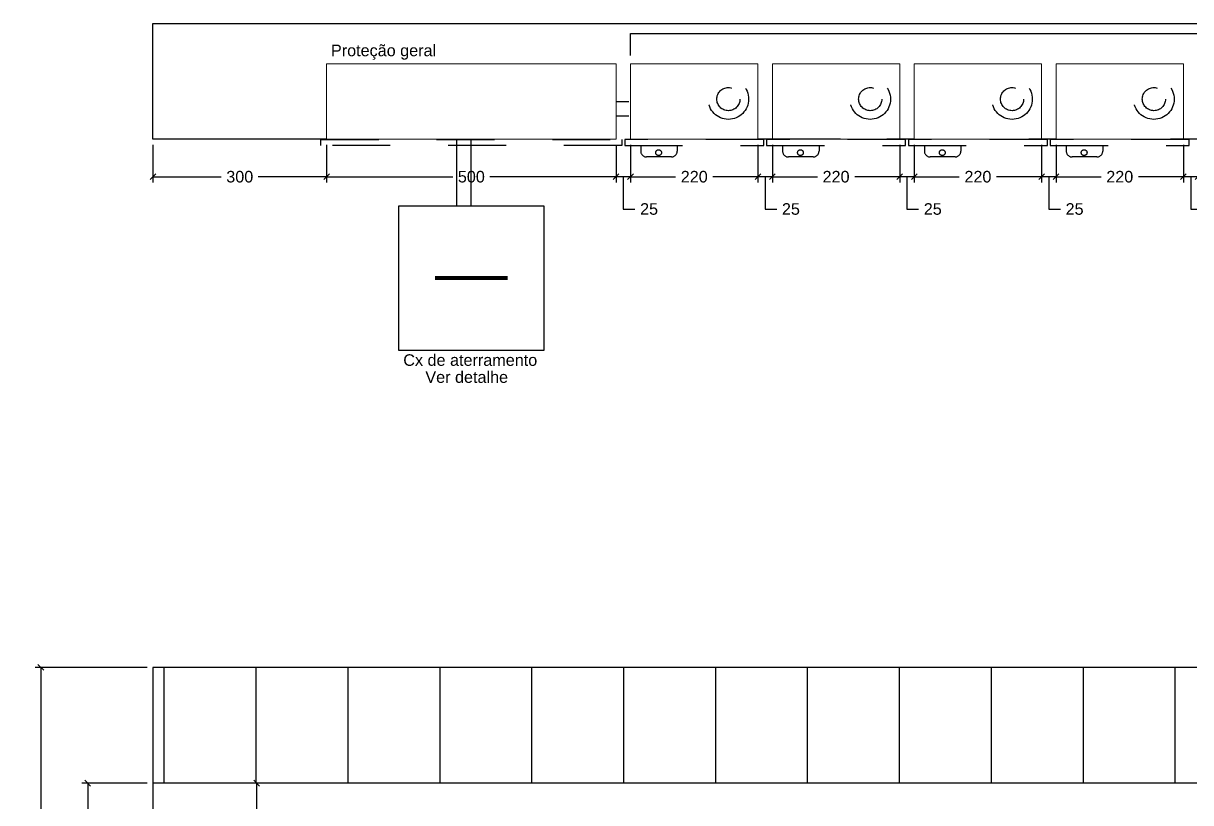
# Model space of a CAD drawing. Header units: millimetres. Extents: x 425 to 646, y 332 to 411.
# Drawn here: x 430.445 to 432.462, y 336.047 to 337.394 of the extents above; entities that cross this region are included whole.
import ezdxf

# ---------------------------------------------------------------- set-up
doc = ezdxf.new("R2010")
doc.units = ezdxf.units.MM
doc.linetypes.add('HIDDEN', pattern=[0.375, 0.25, -0.125])
for name, color, linetype in [('Alvenaria', 7, 'Continuous'), ('Cotas', 1, 'Continuous'), ('EL-Textos_condutos', 7, 'Continuous'), ('QUADROS_E_CAIXAS', 240, 'Continuous'), ('TXT', 7, 'Continuous')]:
    doc.layers.add(name, color=color, linetype=linetype)
doc.styles.add('ARIAL', font='arial.ttf')
doc.dimstyles.new('RICARDO-1-10', dxfattribs={"dimtxt": 0.02, "dimasz": 0.01, "dimexe": 0.01, "dimexo": 0.01, "dimgap": 0.01, "dimtad": 0, "dimtih": 1, "dimtoh": 1, "dimdec": 0, "dimlfac": 1000, "dimzin": 0, "dimdsep": 46, "dimtxsty": 'ARIAL', "dimblk": 'OBLIQUE', "dimcen": 0, "dimclrt": 4, "dimadec": 0, "dimazin": 0, "dimtfac": 1, "dimtdec": 0, "dimtofl": 0, "dimtmove": 0, "dimatfit": 3, "dimldrblk": 'CLOSEDBLANK', "dimfxl": 0, "dimtolj": 1, "dimtzin": 0, "dimarcsym": 0})

# ---------------------------------------------------------------- blocks, each defined once
blk = doc.blocks.new('medidor monofásico - vista superior')
at = {"layer": 'EL-Textos_condutos', "linetype": 'Continuous', "lineweight": 0}
for p, q in [((-0.11, 0.141), (-0.11, 0.011)), ((0.11, 0.141), (-0.11, 0.141)), ((0.11, 0.141), (0.11, 0.011)), ((0.11, 0.011), (-0.11, 0.011))]:
    blk.add_line(p, q, dxfattribs=at)
at = {"layer": 'QUADROS_E_CAIXAS', "color": 7, "linetype": 'HIDDEN', "ltscale": 0.1}
for p, q in [((-0.0924, 0), (-0.0924, -0.01)), ((-0.0294, 0), (-0.0294, -0.01)), ((-0.0394, -0.02), (-0.0824, -0.02))]:
    blk.add_line(p, q, dxfattribs=at)
blk.add_lwpolyline([(0.12, 0.01), (-0.12, 0.01), (-0.12, 0), (0.12, 0)], close=True, dxfattribs=at)
for centre, radius in [((0.059, 0.08), 0.035), ((0.059, 0.08), 0.02), ((-0.0615, -0.0125), 0.005)]:
    blk.add_circle(centre, radius, dxfattribs=at)
for centre, start, end in [((-0.0824, -0.01), 180, 270), ((-0.0394, -0.01), 270, 0)]:
    blk.add_arc(centre, 0.01, start, end, dxfattribs=at)
blk = doc.blocks.new('_Oblique')
at = {"color": 0, "linetype": 'ByBlock', "lineweight": -2}
blk.add_line((-0.5, -0.5), (0.5, 0.5), dxfattribs=at)
blk = doc.blocks.new('*D111')
at = {"layer": 'Cotas', "color": 0, "lineweight": -2, "transparency": 16777216}
for p, q in [((430.6592, 336.0806), (430.5466, 336.0806)), ((430.5566, 336.0806), (430.5566, 335.1508)), ((430.5566, 334.1806), (430.5566, 335.1104)), ((430.6592, 334.1806), (430.5466, 334.1806))]:
    blk.add_line(p, q, dxfattribs=at)
at = {"layer": 'DEFPOINTS', "color": 0, "transparency": 16777216}
for p in [(430.5566, 336.0806), (430.6692, 336.0806), (430.6692, 334.1806)]:
    blk.add_point(p, dxfattribs=at)
at = {"layer": 'Cotas', "color": 0, "lineweight": -2, "transparency": 16777216, "xscale": 0.01, "yscale": 0.01, "zscale": 0.01}
for p, rotation in [((430.5566, 336.0806), 90), ((430.5566, 334.1806), 270)]:
    blk.add_blockref('_Oblique', p, dxfattribs=dict(at, rotation=rotation))
at = {"layer": 'Cotas', "color": 4, "transparency": 16777216, "insert": (430.5566, 335.1306), "char_height": 0.02, "attachment_point": 5, "style": 'ARIAL'}
blk.add_mtext('\\A1;1900', dxfattribs=at)
blk = doc.blocks.new('_ClosedBlank')
at = {"color": 0, "linetype": 'ByBlock', "lineweight": -2}
for p, q in [((-1, 0.17), (0, 0)), ((-1, 0.17), (-1, -0.17)), ((0, 0), (-1, -0.17))]:
    blk.add_line(p, q, dxfattribs=at)
blk = doc.blocks.new('*D117')
at = {"layer": 'Cotas', "color": 0, "lineweight": -2, "transparency": 16777216}
for p, q in [((430.9747, 336.0806), (430.8383, 336.0806)), ((430.8483, 336.0806), (430.8483, 335.9758)), ((430.8483, 335.8306), (430.8483, 335.9354)), ((430.9592, 335.8306), (430.8383, 335.8306))]:
    blk.add_line(p, q, dxfattribs=at)
at = {"layer": 'DEFPOINTS', "color": 0, "transparency": 16777216}
for p in [(430.8483, 336.0806), (430.9847, 336.0806), (430.9692, 335.8306)]:
    blk.add_point(p, dxfattribs=at)
at = {"layer": 'Cotas', "color": 0, "lineweight": -2, "transparency": 16777216, "xscale": 0.01, "yscale": 0.01, "zscale": 0.01}
for p, rotation in [((430.8483, 336.0806), 90), ((430.8483, 335.8306), 270)]:
    blk.add_blockref('_Oblique', p, dxfattribs=dict(at, rotation=rotation))
at = {"layer": 'Cotas', "color": 4, "transparency": 16777216, "insert": (430.8483, 335.9556), "char_height": 0.02, "attachment_point": 5, "style": 'ARIAL'}
blk.add_mtext('\\A1;250', dxfattribs=at)
blk = doc.blocks.new('*D118')
at = {"layer": 'Cotas', "color": 0, "lineweight": -2, "transparency": 16777216}
for p, q in [((430.6592, 336.2806), (430.4657, 336.2806)), ((430.4757, 336.2806), (430.4757, 335.2508)), ((430.4757, 334.1806), (430.4757, 335.2104)), ((430.6592, 334.1806), (430.4657, 334.1806))]:
    blk.add_line(p, q, dxfattribs=at)
at = {"layer": 'DEFPOINTS', "color": 0, "transparency": 16777216}
for p in [(430.4757, 336.2806), (430.6692, 336.2806), (430.6692, 334.1806)]:
    blk.add_point(p, dxfattribs=at)
at = {"layer": 'Cotas', "color": 0, "lineweight": -2, "transparency": 16777216, "xscale": 0.01, "yscale": 0.01, "zscale": 0.01}
for p, rotation in [((430.4757, 336.2806), 90), ((430.4757, 334.1806), 270)]:
    blk.add_blockref('_Oblique', p, dxfattribs=dict(at, rotation=rotation))
at = {"layer": 'Cotas', "color": 4, "transparency": 16777216, "insert": (430.4757, 335.2306), "char_height": 0.02, "attachment_point": 5, "style": 'ARIAL'}
blk.add_mtext('\\A1;2100', dxfattribs=at)
blk = doc.blocks.new('*D176')
at = {"layer": 'Cotas', "color": 0, "lineweight": -2, "transparency": 16777216}
for p, q in [((432.4492, 337.1836), (432.4492, 337.1185)), ((432.4742, 337.1836), (432.4742, 337.1185)), ((432.4742, 337.1285), (432.4492, 337.1285)), ((432.4617, 337.1285), (432.4617, 337.0727)), ((432.4617, 337.0727), (432.4817, 337.0727))]:
    blk.add_line(p, q, dxfattribs=at)
at = {"layer": 'DEFPOINTS', "color": 0, "transparency": 16777216}
for p in [(432.4492, 337.1936), (432.4742, 337.1936), (432.4492, 337.1285)]:
    blk.add_point(p, dxfattribs=at)
at = {"layer": 'Cotas', "color": 0, "lineweight": -2, "transparency": 16777216, "xscale": 0.01, "yscale": 0.01, "zscale": 0.01, "rotation": 180}
blk.add_blockref('_Oblique', (432.4492, 337.1285), dxfattribs=at)
at = {"layer": 'Cotas', "color": 0, "lineweight": -2, "transparency": 16777216, "xscale": 0.01, "yscale": 0.01, "zscale": 0.01}
blk.add_blockref('_Oblique', (432.4742, 337.1285), dxfattribs=at)
at = {"layer": 'Cotas', "color": 4, "transparency": 16777216, "insert": (432.5062, 337.0727), "char_height": 0.02, "attachment_point": 5, "style": 'ARIAL'}
blk.add_mtext('\\A1;25', dxfattribs=at)
blk = doc.blocks.new('*D177')
at = {"layer": 'Cotas', "color": 0, "lineweight": -2, "transparency": 16777216}
for p, q in [((432.2292, 337.1836), (432.2292, 337.1185)), ((432.4492, 337.1836), (432.4492, 337.1185)), ((432.2292, 337.1285), (432.3069, 337.1285)), ((432.4492, 337.1285), (432.3714, 337.1285))]:
    blk.add_line(p, q, dxfattribs=at)
at = {"layer": 'DEFPOINTS', "color": 0, "transparency": 16777216}
for p in [(432.2292, 337.1936), (432.4492, 337.1936), (432.2292, 337.1285)]:
    blk.add_point(p, dxfattribs=at)
at = {"layer": 'Cotas', "color": 0, "lineweight": -2, "transparency": 16777216, "xscale": 0.01, "yscale": 0.01, "zscale": 0.01, "rotation": 180}
blk.add_blockref('_Oblique', (432.2292, 337.1285), dxfattribs=at)
at = {"layer": 'Cotas', "color": 0, "lineweight": -2, "transparency": 16777216, "xscale": 0.01, "yscale": 0.01, "zscale": 0.01}
blk.add_blockref('_Oblique', (432.4492, 337.1285), dxfattribs=at)
at = {"layer": 'Cotas', "color": 4, "transparency": 16777216, "insert": (432.3392, 337.1285), "char_height": 0.02, "attachment_point": 5, "style": 'ARIAL'}
blk.add_mtext('\\A1;220', dxfattribs=at)
blk = doc.blocks.new('*D178')
at = {"layer": 'Cotas', "color": 0, "lineweight": -2, "transparency": 16777216}
for p, q in [((432.2042, 337.1836), (432.2042, 337.1185)), ((432.2292, 337.1836), (432.2292, 337.1185)), ((432.2292, 337.1285), (432.2042, 337.1285)), ((432.2167, 337.1285), (432.2167, 337.0727)), ((432.2167, 337.0727), (432.2367, 337.0727))]:
    blk.add_line(p, q, dxfattribs=at)
at = {"layer": 'DEFPOINTS', "color": 0, "transparency": 16777216}
for p in [(432.2042, 337.1936), (432.2292, 337.1936), (432.2042, 337.1285)]:
    blk.add_point(p, dxfattribs=at)
at = {"layer": 'Cotas', "color": 0, "lineweight": -2, "transparency": 16777216, "xscale": 0.01, "yscale": 0.01, "zscale": 0.01, "rotation": 180}
blk.add_blockref('_Oblique', (432.2042, 337.1285), dxfattribs=at)
at = {"layer": 'Cotas', "color": 0, "lineweight": -2, "transparency": 16777216, "xscale": 0.01, "yscale": 0.01, "zscale": 0.01}
blk.add_blockref('_Oblique', (432.2292, 337.1285), dxfattribs=at)
at = {"layer": 'Cotas', "color": 4, "transparency": 16777216, "insert": (432.2612, 337.0727), "char_height": 0.02, "attachment_point": 5, "style": 'ARIAL'}
blk.add_mtext('\\A1;25', dxfattribs=at)
blk = doc.blocks.new('*D179')
at = {"layer": 'Cotas', "color": 0, "lineweight": -2, "transparency": 16777216}
for p, q in [((431.9842, 337.1836), (431.9842, 337.1185)), ((432.2042, 337.1836), (432.2042, 337.1185)), ((431.9842, 337.1285), (432.0619, 337.1285)), ((432.2042, 337.1285), (432.1264, 337.1285))]:
    blk.add_line(p, q, dxfattribs=at)
at = {"layer": 'DEFPOINTS', "color": 0, "transparency": 16777216}
for p in [(431.9842, 337.1936), (432.2042, 337.1936), (431.9842, 337.1285)]:
    blk.add_point(p, dxfattribs=at)
at = {"layer": 'Cotas', "color": 0, "lineweight": -2, "transparency": 16777216, "xscale": 0.01, "yscale": 0.01, "zscale": 0.01, "rotation": 180}
blk.add_blockref('_Oblique', (431.9842, 337.1285), dxfattribs=at)
at = {"layer": 'Cotas', "color": 0, "lineweight": -2, "transparency": 16777216, "xscale": 0.01, "yscale": 0.01, "zscale": 0.01}
blk.add_blockref('_Oblique', (432.2042, 337.1285), dxfattribs=at)
at = {"layer": 'Cotas', "color": 4, "transparency": 16777216, "insert": (432.0942, 337.1285), "char_height": 0.02, "attachment_point": 5, "style": 'ARIAL'}
blk.add_mtext('\\A1;220', dxfattribs=at)
blk = doc.blocks.new('*D180')
at = {"layer": 'Cotas', "color": 0, "lineweight": -2, "transparency": 16777216}
for p, q in [((431.9592, 337.1836), (431.9592, 337.1185)), ((431.9842, 337.1836), (431.9842, 337.1185)), ((431.9842, 337.1285), (431.9592, 337.1285)), ((431.9717, 337.1285), (431.9717, 337.0727)), ((431.9717, 337.0727), (431.9917, 337.0727))]:
    blk.add_line(p, q, dxfattribs=at)
at = {"layer": 'DEFPOINTS', "color": 0, "transparency": 16777216}
for p in [(431.9592, 337.1936), (431.9842, 337.1936), (431.9592, 337.1285)]:
    blk.add_point(p, dxfattribs=at)
at = {"layer": 'Cotas', "color": 0, "lineweight": -2, "transparency": 16777216, "xscale": 0.01, "yscale": 0.01, "zscale": 0.01, "rotation": 180}
blk.add_blockref('_Oblique', (431.9592, 337.1285), dxfattribs=at)
at = {"layer": 'Cotas', "color": 0, "lineweight": -2, "transparency": 16777216, "xscale": 0.01, "yscale": 0.01, "zscale": 0.01}
blk.add_blockref('_Oblique', (431.9842, 337.1285), dxfattribs=at)
at = {"layer": 'Cotas', "color": 4, "transparency": 16777216, "insert": (432.0162, 337.0727), "char_height": 0.02, "attachment_point": 5, "style": 'ARIAL'}
blk.add_mtext('\\A1;25', dxfattribs=at)
blk = doc.blocks.new('*D181')
at = {"layer": 'Cotas', "color": 0, "lineweight": -2, "transparency": 16777216}
for p, q in [((431.7392, 337.1836), (431.7392, 337.1185)), ((431.9592, 337.1836), (431.9592, 337.1185)), ((431.7392, 337.1285), (431.8169, 337.1285)), ((431.9592, 337.1285), (431.8814, 337.1285))]:
    blk.add_line(p, q, dxfattribs=at)
at = {"layer": 'DEFPOINTS', "color": 0, "transparency": 16777216}
for p in [(431.7392, 337.1936), (431.9592, 337.1936), (431.7392, 337.1285)]:
    blk.add_point(p, dxfattribs=at)
at = {"layer": 'Cotas', "color": 0, "lineweight": -2, "transparency": 16777216, "xscale": 0.01, "yscale": 0.01, "zscale": 0.01, "rotation": 180}
blk.add_blockref('_Oblique', (431.7392, 337.1285), dxfattribs=at)
at = {"layer": 'Cotas', "color": 0, "lineweight": -2, "transparency": 16777216, "xscale": 0.01, "yscale": 0.01, "zscale": 0.01}
blk.add_blockref('_Oblique', (431.9592, 337.1285), dxfattribs=at)
at = {"layer": 'Cotas', "color": 4, "transparency": 16777216, "insert": (431.8492, 337.1285), "char_height": 0.02, "attachment_point": 5, "style": 'ARIAL'}
blk.add_mtext('\\A1;220', dxfattribs=at)
blk = doc.blocks.new('*D182')
at = {"layer": 'Cotas', "color": 0, "lineweight": -2, "transparency": 16777216}
for p, q in [((431.7142, 337.1836), (431.7142, 337.1185)), ((431.7392, 337.1836), (431.7392, 337.1185)), ((431.7392, 337.1285), (431.7142, 337.1285)), ((431.7267, 337.1285), (431.7267, 337.0727)), ((431.7267, 337.0727), (431.7467, 337.0727))]:
    blk.add_line(p, q, dxfattribs=at)
at = {"layer": 'DEFPOINTS', "color": 0, "transparency": 16777216}
for p in [(431.7142, 337.1936), (431.7392, 337.1936), (431.7142, 337.1285)]:
    blk.add_point(p, dxfattribs=at)
at = {"layer": 'Cotas', "color": 0, "lineweight": -2, "transparency": 16777216, "xscale": 0.01, "yscale": 0.01, "zscale": 0.01, "rotation": 180}
blk.add_blockref('_Oblique', (431.7142, 337.1285), dxfattribs=at)
at = {"layer": 'Cotas', "color": 0, "lineweight": -2, "transparency": 16777216, "xscale": 0.01, "yscale": 0.01, "zscale": 0.01}
blk.add_blockref('_Oblique', (431.7392, 337.1285), dxfattribs=at)
at = {"layer": 'Cotas', "color": 4, "transparency": 16777216, "insert": (431.7712, 337.0727), "char_height": 0.02, "attachment_point": 5, "style": 'ARIAL'}
blk.add_mtext('\\A1;25', dxfattribs=at)
blk = doc.blocks.new('*D183')
at = {"layer": 'Cotas', "color": 0, "lineweight": -2, "transparency": 16777216}
for p, q in [((431.4942, 337.1836), (431.4942, 337.1185)), ((431.7142, 337.1836), (431.7142, 337.1185)), ((431.4942, 337.1285), (431.5719, 337.1285)), ((431.7142, 337.1285), (431.6364, 337.1285))]:
    blk.add_line(p, q, dxfattribs=at)
at = {"layer": 'DEFPOINTS', "color": 0, "transparency": 16777216}
for p in [(431.4942, 337.1936), (431.7142, 337.1936), (431.4942, 337.1285)]:
    blk.add_point(p, dxfattribs=at)
at = {"layer": 'Cotas', "color": 0, "lineweight": -2, "transparency": 16777216, "xscale": 0.01, "yscale": 0.01, "zscale": 0.01, "rotation": 180}
blk.add_blockref('_Oblique', (431.4942, 337.1285), dxfattribs=at)
at = {"layer": 'Cotas', "color": 0, "lineweight": -2, "transparency": 16777216, "xscale": 0.01, "yscale": 0.01, "zscale": 0.01}
blk.add_blockref('_Oblique', (431.7142, 337.1285), dxfattribs=at)
at = {"layer": 'Cotas', "color": 4, "transparency": 16777216, "insert": (431.6042, 337.1285), "char_height": 0.02, "attachment_point": 5, "style": 'ARIAL'}
blk.add_mtext('\\A1;220', dxfattribs=at)
blk = doc.blocks.new('*D184')
at = {"layer": 'Cotas', "color": 0, "lineweight": -2, "transparency": 16777216}
for p, q in [((431.4692, 337.1836), (431.4692, 337.1185)), ((431.4942, 337.1836), (431.4942, 337.1185)), ((431.4942, 337.1285), (431.4692, 337.1285)), ((431.4817, 337.1285), (431.4817, 337.0727)), ((431.4817, 337.0727), (431.5017, 337.0727))]:
    blk.add_line(p, q, dxfattribs=at)
at = {"layer": 'DEFPOINTS', "color": 0, "transparency": 16777216}
for p in [(431.4692, 337.1936), (431.4942, 337.1936), (431.4692, 337.1285)]:
    blk.add_point(p, dxfattribs=at)
at = {"layer": 'Cotas', "color": 0, "lineweight": -2, "transparency": 16777216, "xscale": 0.01, "yscale": 0.01, "zscale": 0.01, "rotation": 180}
blk.add_blockref('_Oblique', (431.4692, 337.1285), dxfattribs=at)
at = {"layer": 'Cotas', "color": 0, "lineweight": -2, "transparency": 16777216, "xscale": 0.01, "yscale": 0.01, "zscale": 0.01}
blk.add_blockref('_Oblique', (431.4942, 337.1285), dxfattribs=at)
at = {"layer": 'Cotas', "color": 4, "transparency": 16777216, "insert": (431.5262, 337.0727), "char_height": 0.02, "attachment_point": 5, "style": 'ARIAL'}
blk.add_mtext('\\A1;25', dxfattribs=at)
blk = doc.blocks.new('*D185')
at = {"layer": 'Cotas', "color": 0, "lineweight": -2, "transparency": 16777216}
for p, q in [((430.9692, 337.1836), (430.9692, 337.1185)), ((431.4692, 337.1836), (431.4692, 337.1185)), ((430.9692, 337.1285), (431.1871, 337.1285)), ((431.4692, 337.1285), (431.2512, 337.1285))]:
    blk.add_line(p, q, dxfattribs=at)
at = {"layer": 'DEFPOINTS', "color": 0, "transparency": 16777216}
for p in [(430.9692, 337.1936), (431.4692, 337.1936), (430.9692, 337.1285)]:
    blk.add_point(p, dxfattribs=at)
at = {"layer": 'Cotas', "color": 0, "lineweight": -2, "transparency": 16777216, "xscale": 0.01, "yscale": 0.01, "zscale": 0.01, "rotation": 180}
blk.add_blockref('_Oblique', (430.9692, 337.1285), dxfattribs=at)
at = {"layer": 'Cotas', "color": 0, "lineweight": -2, "transparency": 16777216, "xscale": 0.01, "yscale": 0.01, "zscale": 0.01}
blk.add_blockref('_Oblique', (431.4692, 337.1285), dxfattribs=at)
at = {"layer": 'Cotas', "color": 4, "transparency": 16777216, "insert": (431.2192, 337.1285), "char_height": 0.02, "attachment_point": 5, "style": 'ARIAL'}
blk.add_mtext('\\A1;500', dxfattribs=at)
blk = doc.blocks.new('*D186')
at = {"layer": 'Cotas', "color": 0, "lineweight": -2, "transparency": 16777216}
for p, q in [((430.6692, 337.1836), (430.6692, 337.1185)), ((430.9692, 337.1836), (430.9692, 337.1185)), ((430.6692, 337.1285), (430.7871, 337.1285)), ((430.9692, 337.1285), (430.8512, 337.1285))]:
    blk.add_line(p, q, dxfattribs=at)
at = {"layer": 'DEFPOINTS', "color": 0, "transparency": 16777216}
for p in [(430.6692, 337.1936), (430.9692, 337.1936), (430.6692, 337.1285)]:
    blk.add_point(p, dxfattribs=at)
at = {"layer": 'Cotas', "color": 0, "lineweight": -2, "transparency": 16777216, "xscale": 0.01, "yscale": 0.01, "zscale": 0.01, "rotation": 180}
blk.add_blockref('_Oblique', (430.6692, 337.1285), dxfattribs=at)
at = {"layer": 'Cotas', "color": 0, "lineweight": -2, "transparency": 16777216, "xscale": 0.01, "yscale": 0.01, "zscale": 0.01}
blk.add_blockref('_Oblique', (430.9692, 337.1285), dxfattribs=at)
at = {"layer": 'Cotas', "color": 4, "transparency": 16777216, "insert": (430.8192, 337.1285), "char_height": 0.02, "attachment_point": 5, "style": 'ARIAL'}
blk.add_mtext('\\A1;300', dxfattribs=at)

msp = doc.modelspace()

# ---------------------------------------------------------------- hatches: boundary and pattern name
at = {"layer": 'Alvenaria'}
h = msp.add_hatch(dxfattribs=at)
h.set_pattern_fill('ANSI31', color=256, scale=0.05, angle=45, style=0)
h.paths.add_polyline_path([(430.66916, 336.28063), (430.66916, 336.08063), (435.17916, 336.08063), (435.17916, 336.28063)])
h.paths.add_polyline_path([(432.65829, 336.1488), (433.02707, 336.1488), (433.02707, 336.18813), (432.65829, 336.18813)], flags=24)

# ---------------------------------------------------------------- linework, layer by layer
for p, q in [((431.85704, 337.19362), (431.71416, 337.19362)), ((431.98416, 337.19362), (431.93687, 337.19362)), ((432.22916, 337.19362), (432.18187, 337.19362)), ((432.47416, 337.19362), (432.42687, 337.19362)), ((431.28166, 336.9557), (431.15666, 336.9557)), ((431.28166, 336.9532), (431.15666, 336.9532)), ((431.28166, 336.9507), (431.15666, 336.9507)), ((435.17916, 336.08063), (430.66916, 336.08063))]:
    msp.add_line(p, q, dxfattribs=at)
for points in [[(430.96916, 337.19362), (430.66916, 337.19362), (430.66916, 337.39362), (434.5047, 337.39362), (435.17416, 337.39362), (435.17416, 337.19362), (434.87416, 337.19362)], [(430.66916, 334.18063), (435.17916, 334.18063), (435.17916, 336.08063), (435.17916, 336.28063), (430.66916, 336.28063), (430.66916, 336.08063), (430.66916, 334.18063)]]:
    msp.add_lwpolyline(points, dxfattribs=at)
msp.add_lwpolyline([(431.34416, 336.8282), (431.09416, 336.8282), (431.09416, 337.0782), (431.34416, 337.0782)], close=True, dxfattribs=at)
at = {"layer": 'Cotas'}
msp.add_lwpolyline([(431.49416, 337.33783), (431.49416, 337.37581), (432.64853, 337.37581)], dxfattribs=at)
at = {"layer": 'EL-Textos_condutos', "linetype": 'Continuous', "lineweight": 0}
for p, q in [((430.96916, 337.32362), (431.46916, 337.32362)), ((430.96916, 337.32362), (430.96916, 337.19362)), ((431.46916, 337.32362), (431.46916, 337.19362)), ((430.96916, 337.19362), (431.46916, 337.19362))]:
    msp.add_line(p, q, dxfattribs=at)
at = {"layer": 'QUADROS_E_CAIXAS', "color": 7, "linetype": 'HIDDEN', "ltscale": 0.1}
msp.add_lwpolyline([(430.95916, 337.19267), (431.47916, 337.19267), (431.47916, 337.18267), (430.95916, 337.18267)], close=True, dxfattribs=at)
at = {"layer": 'TXT', "linetype": 'HIDDEN', "ltscale": 10}
for p, q in [((431.46916, 337.25862), (431.49121, 337.25862)), ((431.46916, 337.23362), (431.49121, 337.23362)), ((431.19416, 337.0782), (431.19416, 337.19267)), ((431.21916, 337.0782), (431.21916, 337.19267))]:
    msp.add_line(p, q, dxfattribs=at)

# ---------------------------------------------------------------- block references
at = {"layer": 'TXT', "color": 3}
msp.add_blockref('medidor monofásico - vista superior', (431.60416, 337.18267), dxfattribs=at)
at = {"layer": 'TXT'}
for p in [(431.84916, 337.18267), (432.09416, 337.18267), (432.33916, 337.18267)]:
    msp.add_blockref('medidor monofásico - vista superior', p, dxfattribs=at)

# ---------------------------------------------------------------- texts
at = {"layer": 'QUADROS_E_CAIXAS', "color": 7, "style": 'ARIAL'}
for s, p in [('Proteção geral', (430.97673, 337.33682)), ('Cx de aterramento', (431.10167, 336.80175)), ('Ver detalhe', (431.13976, 336.77237))]:
    msp.add_text(s, height=0.02, dxfattribs=at).set_placement(p)

# ---------------------------------------------------------------- dimensions: what is measured, and where the dimension line sits
at = {"layer": 'Cotas'}
for base, p1, p2, angle, picture, middle in [((430.66916, 337.12853), (430.96916, 337.19362), (430.66916, 337.19362), 180, '*D186', (430.81916, 337.12853)), ((430.96916, 337.12853), (431.46916, 337.19362), (430.96916, 337.19362), 180, '*D185', (431.21916, 337.12853)), ((431.46916, 337.12853), (431.49416, 337.19362), (431.46916, 337.19362), 180, '*D184', (431.51166, 337.07269)), ((431.49416, 337.12853), (431.71416, 337.19362), (431.49416, 337.19362), 180, '*D183', (431.60416, 337.12853)), ((431.71416, 337.12853), (431.73916, 337.19362), (431.71416, 337.19362), 180, '*D182', (431.75666, 337.07269)), ((431.73916, 337.12853), (431.95916, 337.19362), (431.73916, 337.19362), 180, '*D181', (431.84916, 337.12853)), ((431.95916, 337.12853), (431.98416, 337.19362), (431.95916, 337.19362), 180, '*D180', (432.00166, 337.07269)), ((431.98416, 337.12853), (432.20416, 337.19362), (431.98416, 337.19362), 180, '*D179', (432.09416, 337.12853)), ((432.20416, 337.12853), (432.22916, 337.19362), (432.20416, 337.19362), 180, '*D178', (432.24666, 337.07269)), ((432.22916, 337.12853), (432.44916, 337.19362), (432.22916, 337.19362), 180, '*D177', (432.33916, 337.12853)), ((432.44916, 337.12853), (432.47416, 337.19362), (432.44916, 337.19362), 180, '*D176', (432.49166, 337.07269)), ((430.84832, 336.08063), (430.96916, 335.83063), (430.98474, 336.08063), 90, '*D117', (430.84832, 335.95563))]:
    dim = msp.add_linear_dim(base=base, p1=p1, p2=p2, angle=angle, dimstyle='RICARDO-1-10', override={"dimtmove": 1}, dxfattribs=at)
    dim.commit()
    dim.dimension.update_dxf_attribs({"geometry": picture, "text_midpoint": middle})
for base, p2, picture, middle in [((430.47569, 336.28063), (430.66916, 336.28063), '*D118', (430.47569, 335.23063)), ((430.55657, 336.08063), (430.66916, 336.08063), '*D111', (430.55657, 335.13063))]:
    dim = msp.add_linear_dim(base=base, p1=(430.66916, 334.18063), p2=p2, angle=90, dimstyle='RICARDO-1-10', dxfattribs=at)
    dim.commit()
    dim.dimension.update_dxf_attribs({"geometry": picture, "text_midpoint": middle})

doc.saveas('drawing.dxf')
